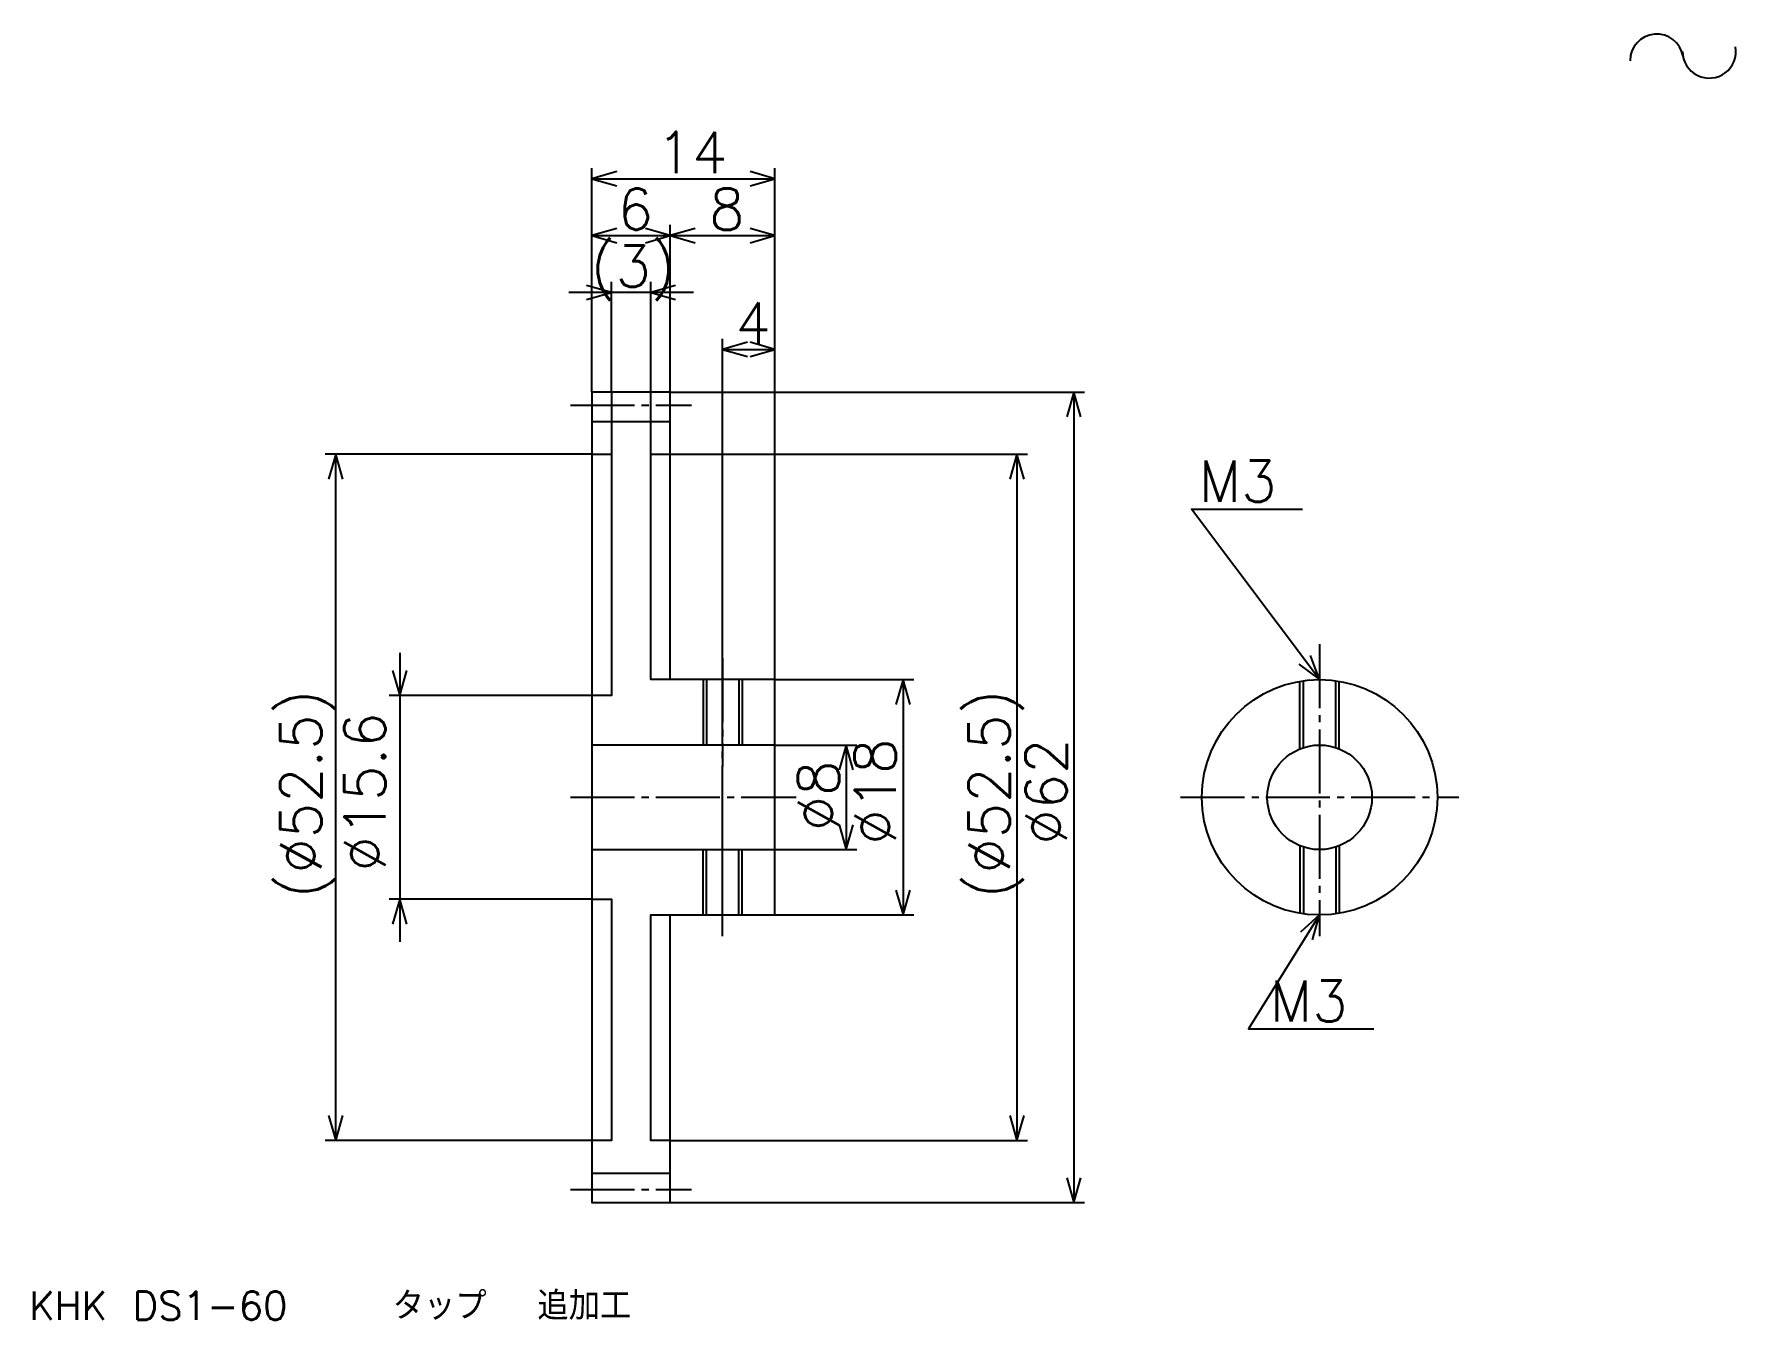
# Model space of a CAD drawing. Extents: x 6 to 136, y 3 to 101.
import ezdxf

# ---------------------------------------------------------------- set-up
doc = ezdxf.new("R2010")
doc.units = 0
doc.linetypes.add('DASHDOT', pattern=[6.526317, 4.894737, -0.54386, 0.54386, -0.54386])
doc.layers.get('0').update_dxf_attribs({"linetype": 'CONTINUOUS'})
doc.layers.add('DASHDOT', color=6, linetype='DASHDOT')
doc.styles.add('KANJI', font='TXT', dxfattribs={"bigfont": 'BIGFONT'})

msp = doc.modelspace()

# ---------------------------------------------------------------- linework, layer by layer
at = {"color": 5}
for p, q in [((48.447369, 73.692986), (48.447369, 90.824562)), ((48.447369, 90.008774), (62.447369, 90.008774)), ((62.447369, 73.692986), (62.447369, 90.824562)), ((54.447369, 73.692986), (54.447369, 86.473686)), ((48.447369, 85.657898), (54.447369, 85.657898)), ((54.447369, 85.657898), (62.447369, 85.657898)), ((49.947369, 73.692986), (49.947369, 82.12281)), ((52.947369, 73.692986), (52.947369, 82.12281)), ((56.210526, 81.307022), (46.684212, 81.307022)), ((58.447369, 73.692986), (58.447369, 77.771927)), ((58.447369, 76.956146), (62.447369, 76.956146)), ((49.947369, 73.692986), (49.947369, 68.942986)), ((52.947369, 68.942986), (52.947369, 73.692986)), ((54.447369, 73.692986), (62.447369, 73.692986)), ((58.447369, 51.692986), (58.447369, 73.692986)), ((62.447369, 73.692986), (86.105263, 73.692986)), ((62.447369, 51.692986), (62.447369, 73.692986)), ((85.289474, 73.692986), (85.289474, 11.692986)), ((48.447369, 68.942986), (28.052631, 68.942986)), ((28.868422, 16.442986), (28.868422, 68.942986)), ((54.447369, 68.942986), (62.447369, 68.942986)), ((62.447369, 68.942986), (81.754379, 68.942986)), ((80.938599, 68.942986), (80.938599, 16.442986)), ((33.763157, 53.756142), (33.763157, 31.629827)), ((62.447369, 51.692986), (73.052635, 51.692986)), ((72.236847, 51.692986), (72.236847, 33.692986)), ((48.447369, 50.492985), (32.947369, 50.492985)), ((62.447369, 46.692986), (68.701752, 46.692986)), ((67.885963, 46.692986), (67.885963, 38.692986)), ((62.447369, 38.692986), (68.701752, 38.692986)), ((48.447369, 34.892986), (32.947369, 34.892986)), ((62.447369, 33.692986), (73.052635, 33.692986)), ((48.447369, 16.442986), (28.052631, 16.442986)), ((54.447369, 16.442986), (62.447369, 16.442986)), ((62.447369, 16.442986), (81.754379, 16.442986)), ((54.447369, 11.692986), (62.447369, 11.692986)), ((62.447369, 11.692986), (86.105263, 11.692986))]:
    msp.add_line(p, q, dxfattribs=at)
at = {"color": 4}
for p, q in [((48.447369, 71.442986), (54.447369, 71.442986)), ((48.447369, 13.942986), (54.447369, 13.942986))]:
    msp.add_line(p, q, dxfattribs=at)
at = {"color": 5}
for points in [[(50.350876, 90.552635), (48.447369, 90.008774), (50.350876, 89.464912)], [(60.543861, 89.464912), (62.447369, 90.008774), (60.543861, 90.552635)], [(50.350876, 86.201759), (48.447369, 85.657898), (50.350876, 85.114037)], [(52.543861, 85.114037), (54.447369, 85.657898), (52.543861, 86.201759)], [(56.350876, 86.201759), (54.447369, 85.657898), (56.350876, 85.114037)], [(60.543861, 85.114037), (62.447369, 85.657898), (60.543861, 86.201759)], [(48.043861, 80.763161), (49.947369, 81.307022), (48.043861, 81.850883)], [(54.850876, 81.850883), (52.947369, 81.307022), (54.850876, 80.763161)], [(60.350876, 77.5), (58.447369, 76.956146), (60.350876, 76.412277)], [(60.543861, 76.412277), (62.447369, 76.956146), (60.543861, 77.5)], [(85.833336, 71.789474), (85.289474, 73.692986), (84.745613, 71.789474)], [(29.412281, 67.039474), (28.868422, 68.942986), (28.324562, 67.039474)], [(81.482452, 67.039474), (80.938599, 68.942986), (80.394737, 67.039474)], [(104.078949, 51.692986), (94.289474, 64.745621), (102.773682, 64.745621)], [(102.501755, 52.889477), (104.078949, 51.692986), (103.371933, 53.542107)], [(33.219299, 52.396496), (33.763157, 50.492985), (34.307018, 52.396496)], [(72.780701, 49.789478), (72.236847, 51.692986), (71.692986, 49.789478)], [(68.429825, 44.789478), (67.885963, 46.692986), (67.342102, 44.789478)], [(67.342102, 40.596493), (67.885963, 38.692986), (68.429825, 40.596493)], [(71.692986, 35.596493), (72.236847, 33.692986), (72.780701, 35.596493)], [(34.307018, 32.989475), (33.763157, 34.892986), (33.219299, 32.989475)], [(104.078949, 33.692986), (98.64035, 24.991232), (108.21228, 24.991232)], [(103.531281, 31.790569), (104.078949, 33.692986), (102.608902, 32.367058)], [(28.324562, 18.346495), (28.868422, 16.442986), (29.412281, 18.346495)], [(80.394737, 18.346495), (80.938599, 16.442986), (81.482452, 18.346495)], [(84.745613, 13.596495), (85.289474, 11.692986), (85.833336, 13.596495)]]:
    msp.add_lwpolyline(points, dxfattribs=at)
at = {"color": 4}
for points in [[(48.447369, 38.692986), (48.447369, 11.692986), (54.447369, 11.692986), (54.447369, 33.692986), (62.447369, 33.692986), (62.447369, 33.692986), (62.447369, 51.692986), (62.447369, 51.692986), (54.447369, 51.692986), (54.447369, 73.692986), (48.447369, 73.692986), (48.447369, 38.692986)], [(54.447369, 51.692986), (54.447369, 73.692986), (48.447369, 73.692986), (48.447369, 38.692986)], [(48.447369, 68.942986), (49.947369, 68.942986), (49.947369, 50.492985), (48.447369, 50.492985)], [(54.447369, 51.692986), (52.947369, 51.692986), (52.947369, 68.942986), (54.447369, 68.942986)], [(56.947369, 51.692986), (56.947369, 46.692986)], [(57.217369, 51.692986), (57.217369, 46.692986)], [(59.677368, 51.692986), (59.677368, 46.692986)], [(59.947369, 51.692986), (59.947369, 46.692986)], [(62.447369, 33.692986), (62.447369, 51.692986)], [(102.578949, 46.401085), (102.578949, 51.567104)], [(102.848953, 46.499176), (102.848953, 51.60854)], [(105.308945, 46.499176), (105.308945, 51.60854)], [(105.578949, 46.401085), (105.578949, 51.567104)], [(62.447369, 46.692986), (62.447369, 46.692986), (48.447369, 46.692986), (48.447369, 46.692986), (48.447369, 46.692986), (48.447369, 38.692986)], [(48.447369, 38.692986), (48.447369, 38.692986), (62.447369, 38.692986), (62.447369, 38.692986), (62.447369, 38.692986), (62.447369, 46.692986)], [(48.447369, 38.692986), (48.447369, 11.692986), (54.447369, 11.692986), (54.447369, 33.692986)], [(56.947369, 33.692986), (56.947369, 38.692986)], [(57.217369, 33.692986), (57.217369, 38.692986)], [(59.677368, 33.692986), (59.677368, 38.692986)], [(59.947369, 33.692986), (59.947369, 38.692986)], [(102.578949, 38.984886), (102.578949, 33.818867)], [(102.848953, 38.886795), (102.848953, 33.777431)], [(105.308945, 38.886795), (105.308945, 33.777431)], [(105.578949, 38.984886), (105.578949, 33.818867)], [(48.447369, 34.892986), (49.947369, 34.892986), (49.947369, 16.442986), (48.447369, 16.442986)], [(54.447369, 16.442986), (52.947369, 16.442986), (52.947369, 33.692986), (54.447369, 33.692986)]]:
    msp.add_lwpolyline(points, dxfattribs=at)
for radius in [9, 4]:
    msp.add_circle((104.078949, 42.692986), radius, dxfattribs=at)
at = {"color": 7}
for centre, start, end in [((129.846481, 99.036201), 10, 180), ((133.863464, 99.744499), 180, 10)]:
    msp.add_arc(centre, 2.039474, start, end, dxfattribs=at)
at = {"layer": 'DASHDOT', "color": 7}
for p, q in [((46.815788, 72.692986), (56.078949, 72.692986)), ((104.078949, 54.412285), (104.078949, 32.061405)), ((58.447369, 33.692986), (58.447369, 51.692986)), ((46.815788, 42.692986), (64.078949, 42.692986)), ((93.447372, 42.692986), (114.710526, 42.692986)), ((46.815788, 12.692986), (56.078949, 12.692986))]:
    msp.add_line(p, q, dxfattribs=at)
for points in [[(58.447369, 53.324562), (58.447369, 45.061405)], [(58.447369, 32.061409), (58.447369, 40.324566)]]:
    msp.add_lwpolyline(points, dxfattribs=at)

# ---------------------------------------------------------------- texts
at = {"color": 7, "style": 'KANJI'}
for s, height, p in [('14', 3.154386, (53.397018, 90.443863)), ('6', 3.154386, (50.422192, 86.092987)), ('8', 3.154386, (57.422195, 86.092987)), ('(3)', 3.154386, (48.371841, 81.742111)), ('4', 3.154386, (59.422195, 77.391235)), ('M3', 3.154386, (94.833328, 65.289474)), ('M3', 3.154386, (100.271927, 25.535091)), ('KHK DS1-60   タップ  追加工', 2.175439, (5.438597, 2.719298))]:
    msp.add_text(s, height=height, dxfattribs=at).set_placement(p)
for s, p in [('(%%c52.5)', (27.780703, 34.9729)), ('(%%c52.5)', (80.394737, 34.972897)), ('%%c15.6', (32.675438, 37.023247)), ('%%c18', (71.692986, 39.073601)), ('%%c62', (84.745613, 39.073601)), ('%%c8', (67.342102, 40.098774))]:
    msp.add_text(s, height=3.154386, rotation=90, dxfattribs=at).set_placement(p)

doc.saveas('drawing.dxf')
